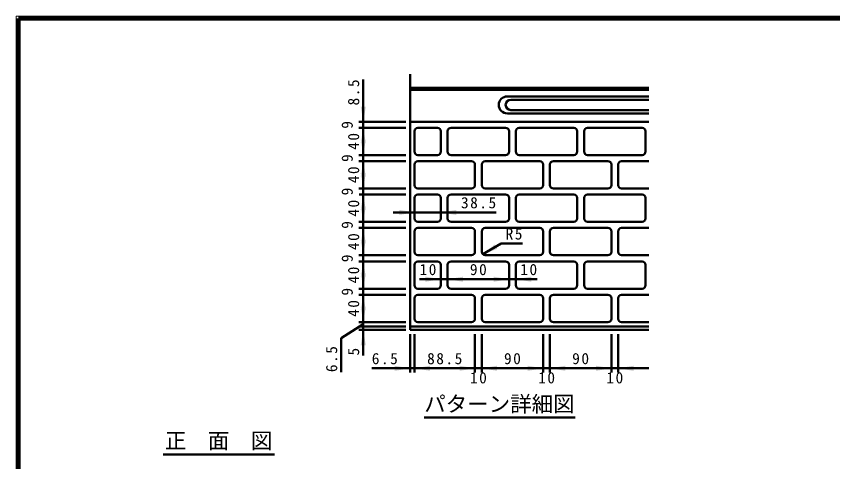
# Model space of a CAD drawing. Units: millimetres, scale not verified. Extents: x 100 to 4105, y 100 to 2870.
# Drawn here: x 100 to 2015, y 1825 to 2870 of the extents above; entities that cross this region are included whole.
import ezdxf
from ezdxf.enums import TextEntityAlignment as Align

# ---------------------------------------------------------------- set-up
doc = ezdxf.new("R2010")
doc.units = ezdxf.units.MM
doc.header["$LTSCALE"] = 5
doc.layers.add('V-nasSTD', color=7, linetype='Continuous', lineweight=35)
doc.styles.add('ＭＳ ゴシック', font='')
doc.styles.get('ＭＳ ゴシック').set_extended_font_data('MS Gothic')

msp = doc.modelspace()

# ---------------------------------------------------------------- hatches: boundary and pattern name
at = {"layer": 'V-nasSTD'}
for points in [[(907.869, 2658.122), (913.869, 2622.122), (919.869, 2658.122)], [(919.869, 2572.522), (913.869, 2608.522), (907.869, 2572.522)], [(907.869, 2580.522), (913.869, 2544.522), (919.869, 2580.522)], [(919.869, 2494.122), (913.869, 2530.122), (907.869, 2494.122)], [(907.869, 2502.122), (913.869, 2466.122), (919.869, 2502.122)], [(919.869, 2415.722), (913.869, 2451.722), (907.869, 2415.722)], [(907.869, 2423.722), (913.869, 2387.722), (919.869, 2423.722)], [(998.269, 2403.915), (1034.269, 2409.915), (998.269, 2415.915)], [(1131.869, 2415.915), (1095.869, 2409.915), (1131.869, 2403.915)], [(919.869, 2337.322), (913.869, 2373.322), (907.869, 2337.322)], [(907.869, 2345.322), (913.869, 2309.322), (919.869, 2345.322)], [(1222.389, 2334.861), (1194.212, 2311.665), (1228.389, 2324.469)], [(919.869, 2258.922), (913.869, 2294.922), (907.869, 2258.922)], [(907.869, 2266.922), (913.869, 2230.922), (919.869, 2266.922)], [(1059.869, 2247.115), (1095.869, 2253.115), (1059.869, 2259.115)], [(1147.869, 2259.115), (1111.869, 2253.115), (1147.869, 2247.115)], [(1219.869, 2247.115), (1255.869, 2253.115), (1219.869, 2259.115)], [(1307.869, 2259.115), (1271.869, 2253.115), (1307.869, 2247.115)], [(919.869, 2180.522), (913.869, 2216.522), (907.869, 2180.522)], [(907.869, 2188.522), (913.869, 2152.522), (919.869, 2188.522)], [(919.869, 2098.122), (913.869, 2134.122), (907.869, 2098.122)], [(987.869, 2038.122), (1023.869, 2044.122), (987.869, 2050.122)], [(1070.269, 2050.122), (1034.269, 2044.122), (1070.269, 2038.122)], [(1139.869, 2038.122), (1175.869, 2044.122), (1139.869, 2050.122)], [(1227.869, 2050.122), (1191.869, 2044.122), (1227.869, 2038.122)], [(1299.869, 2038.122), (1335.869, 2044.122), (1299.869, 2050.122)], [(1387.869, 2050.122), (1351.869, 2044.122), (1387.869, 2038.122)], [(1459.869, 2038.122), (1495.869, 2044.122), (1459.869, 2050.122)], [(1547.869, 2050.122), (1511.869, 2044.122), (1547.869, 2038.122)]]:
    msp.add_hatch(color=256, dxfattribs=at).paths.add_polyline_path(points)

# ---------------------------------------------------------------- linework, layer by layer
at = {"layer": 'V-nasSTD', "lineweight": 100}
for p, q in [((105, 2865), (105, 105)), ((4100, 2865), (105, 2865))]:
    msp.add_line(p, q, dxfattribs=at)
at = {"layer": 'V-nasSTD', "lineweight": 50}
for p, q in [((913.869, 2722.122), (913.869, 2622.122)), ((1023.869, 2134.122), (1023.869, 2734.122)), ((1023.869, 2702.122), (1583.869, 2702.122)), ((1023.869, 2697.322), (1583.869, 2697.322)), ((1251.869, 2682.122), (1583.869, 2682.122)), ((1259.869, 2674.122), (1583.869, 2674.122)), ((1259.869, 2650.122), (1583.869, 2650.122)), ((1251.869, 2642.122), (1583.869, 2642.122)), ((1013.869, 2622.122), (903.869, 2622.122)), ((1013.869, 2608.522), (903.869, 2608.522)), ((913.869, 2608.522), (913.869, 2622.122)), ((913.869, 2544.522), (913.869, 2608.522)), ((1023.869, 2622.122), (1583.869, 2622.122)), ((1087.869, 2608.522), (1042.269, 2608.522)), ((1247.869, 2608.522), (1119.869, 2608.522)), ((1407.869, 2608.522), (1279.869, 2608.522)), ((1567.869, 2608.522), (1439.869, 2608.522)), ((1034.269, 2600.522), (1034.269, 2552.522)), ((1095.869, 2552.522), (1095.869, 2600.522)), ((1111.869, 2600.522), (1111.869, 2552.522)), ((1255.869, 2552.522), (1255.869, 2600.522)), ((1271.869, 2600.522), (1271.869, 2552.522)), ((1415.869, 2552.522), (1415.869, 2600.522)), ((1431.869, 2600.522), (1431.869, 2552.522)), ((1575.869, 2552.522), (1575.869, 2600.522)), ((1013.869, 2544.522), (903.869, 2544.522)), ((1013.869, 2530.122), (903.869, 2530.122)), ((913.869, 2530.122), (913.869, 2544.522)), ((913.869, 2466.122), (913.869, 2530.122)), ((1042.269, 2544.522), (1087.869, 2544.522)), ((1167.869, 2530.122), (1042.269, 2530.122)), ((1119.869, 2544.522), (1247.869, 2544.522)), ((1327.869, 2530.122), (1199.869, 2530.122)), ((1279.869, 2544.522), (1407.869, 2544.522)), ((1487.869, 2530.122), (1359.869, 2530.122)), ((1439.869, 2544.522), (1567.869, 2544.522)), ((1583.869, 2530.122), (1519.869, 2530.122)), ((1034.269, 2522.122), (1034.269, 2474.122)), ((1175.869, 2474.122), (1175.869, 2522.122)), ((1191.869, 2522.122), (1191.869, 2474.122)), ((1335.869, 2474.122), (1335.869, 2522.122)), ((1351.869, 2522.122), (1351.869, 2474.122)), ((1495.869, 2474.122), (1495.869, 2522.122)), ((1511.869, 2522.122), (1511.869, 2474.122)), ((1013.869, 2466.122), (903.869, 2466.122)), ((1014.023, 2451.722), (904.023, 2451.722)), ((913.869, 2451.722), (913.869, 2466.122)), ((913.869, 2387.722), (913.869, 2451.722)), ((1042.269, 2466.122), (1167.869, 2466.122)), ((1087.869, 2451.722), (1042.269, 2451.722)), ((1247.869, 2451.722), (1119.869, 2451.722)), ((1199.869, 2466.122), (1327.869, 2466.122)), ((1407.869, 2451.722), (1279.869, 2451.722)), ((1359.869, 2466.122), (1487.869, 2466.122)), ((1567.869, 2451.722), (1439.869, 2451.722)), ((1519.869, 2466.122), (1583.869, 2466.122)), ((1034.269, 2443.722), (1034.269, 2395.722)), ((1095.869, 2395.722), (1095.869, 2443.722)), ((1111.869, 2443.722), (1111.869, 2395.722)), ((1255.869, 2395.722), (1255.869, 2443.722)), ((1271.869, 2443.722), (1271.869, 2395.722)), ((1415.869, 2395.722), (1415.869, 2443.722)), ((1431.869, 2443.722), (1431.869, 2395.722)), ((1575.869, 2395.722), (1575.869, 2443.722)), ((984.269, 2409.915), (1034.269, 2409.915)), ((1034.269, 2409.915), (1095.869, 2409.915)), ((1095.869, 2409.915), (1225.869, 2409.915)), ((1013.869, 2387.722), (903.869, 2387.722)), ((913.869, 2373.322), (913.869, 2387.722)), ((1042.269, 2387.722), (1087.869, 2387.722)), ((1119.869, 2387.722), (1247.869, 2387.722)), ((1279.869, 2387.722), (1407.869, 2387.722)), ((1439.869, 2387.722), (1567.869, 2387.722)), ((1013.869, 2373.322), (903.869, 2373.322)), ((913.869, 2309.322), (913.869, 2373.322)), ((1034.269, 2365.322), (1034.269, 2317.322)), ((1167.869, 2373.322), (1042.269, 2373.322)), ((1175.869, 2317.322), (1175.869, 2365.322)), ((1191.869, 2365.322), (1191.869, 2317.322)), ((1327.869, 2373.322), (1199.869, 2373.322)), ((1335.869, 2317.322), (1335.869, 2365.322)), ((1351.869, 2365.322), (1351.869, 2317.322)), ((1487.869, 2373.322), (1359.869, 2373.322)), ((1495.869, 2317.322), (1495.869, 2365.322)), ((1511.869, 2365.322), (1511.869, 2317.322)), ((1583.869, 2373.322), (1519.869, 2373.322)), ((1237.514, 2336.665), (1194.212, 2311.665)), ((1287.514, 2336.665), (1237.514, 2336.665)), ((1013.869, 2309.322), (903.869, 2309.322)), ((913.869, 2294.922), (913.869, 2309.322)), ((1042.269, 2309.322), (1167.869, 2309.322)), ((1199.869, 2309.322), (1327.869, 2309.322)), ((1359.869, 2309.322), (1487.869, 2309.322)), ((1519.869, 2309.322), (1583.869, 2309.322)), ((1013.869, 2294.922), (903.869, 2294.922)), ((913.869, 2230.922), (913.869, 2294.922)), ((1034.269, 2286.922), (1034.269, 2238.922)), ((1087.869, 2294.922), (1042.269, 2294.922)), ((1095.869, 2238.922), (1095.869, 2286.922)), ((1111.869, 2286.922), (1111.869, 2238.922)), ((1247.869, 2294.922), (1119.869, 2294.922)), ((1255.869, 2238.922), (1255.869, 2286.922)), ((1271.869, 2286.922), (1271.869, 2238.922)), ((1407.869, 2294.922), (1279.869, 2294.922)), ((1415.869, 2238.922), (1415.869, 2286.922)), ((1431.869, 2286.922), (1431.869, 2238.922)), ((1567.869, 2294.922), (1439.869, 2294.922)), ((1575.869, 2238.922), (1575.869, 2286.922)), ((1045.869, 2253.115), (1095.869, 2253.115)), ((1095.869, 2253.115), (1111.869, 2253.115)), ((1111.869, 2253.115), (1255.869, 2253.115)), ((1255.869, 2253.115), (1271.869, 2253.115)), ((1321.869, 2253.115), (1271.869, 2253.115)), ((1013.869, 2230.922), (903.869, 2230.922)), ((913.869, 2216.522), (913.869, 2230.922)), ((1042.269, 2230.922), (1087.869, 2230.922)), ((1119.869, 2230.922), (1247.869, 2230.922)), ((1279.869, 2230.922), (1407.869, 2230.922)), ((1439.869, 2230.922), (1567.869, 2230.922)), ((1013.869, 2216.522), (903.869, 2216.522)), ((913.869, 2152.522), (913.869, 2216.522)), ((1034.269, 2208.522), (1034.269, 2160.522)), ((1167.869, 2216.522), (1042.269, 2216.522)), ((1175.869, 2160.522), (1175.869, 2208.522)), ((1191.869, 2208.522), (1191.869, 2160.522)), ((1327.869, 2216.522), (1199.869, 2216.522)), ((1335.869, 2160.522), (1335.869, 2208.522)), ((1351.869, 2208.522), (1351.869, 2160.522)), ((1487.869, 2216.522), (1359.869, 2216.522)), ((1495.869, 2160.522), (1495.869, 2208.522)), ((1511.869, 2208.522), (1511.869, 2160.522)), ((1583.869, 2216.522), (1519.869, 2216.522)), ((862.334, 2115.106), (913.869, 2147.322)), ((1013.869, 2152.522), (903.869, 2152.522)), ((913.869, 2142.122), (913.869, 2152.522)), ((1042.269, 2152.522), (1167.869, 2152.522)), ((1199.869, 2152.522), (1327.869, 2152.522)), ((1359.869, 2152.522), (1487.869, 2152.522)), ((1519.869, 2152.522), (1583.869, 2152.522)), ((1013.869, 2142.122), (903.869, 2142.122)), ((1013.869, 2134.122), (903.869, 2134.122)), ((913.869, 2134.122), (913.869, 2142.122)), ((913.869, 2074.122), (913.869, 2134.122)), ((1023.869, 2142.122), (1583.869, 2142.122)), ((1023.869, 2134.122), (1583.869, 2134.122)), ((862.334, 2035.106), (862.334, 2115.106)), ((1023.869, 2124.122), (1023.869, 2034.122)), ((1034.269, 2124.122), (1034.269, 2034.122)), ((1175.869, 2124.122), (1175.869, 2034.122)), ((1191.869, 2124.122), (1191.869, 2034.122)), ((1335.869, 2124.122), (1335.869, 2034.122)), ((1351.869, 2124.122), (1351.869, 2034.122)), ((1495.869, 2124.122), (1495.869, 2034.122)), ((1511.869, 2124.122), (1511.869, 2034.122)), ((933.869, 2044.122), (1023.869, 2044.122)), ((1023.869, 2044.122), (1034.269, 2044.122)), ((1034.269, 2044.122), (1175.869, 2044.122)), ((1175.869, 2044.122), (1191.869, 2044.122)), ((1191.869, 2044.122), (1335.869, 2044.122)), ((1335.869, 2044.122), (1351.869, 2044.122)), ((1351.869, 2044.122), (1495.869, 2044.122)), ((1495.869, 2044.122), (1511.869, 2044.122)), ((1511.869, 2044.122), (1583.869, 2044.122)), ((1056.87, 1928.547), (1410.879, 1928.547)), ((444.572, 1842.142), (705.378, 1842.142))]:
    msp.add_line(p, q, dxfattribs=at)
at = {"layer": 'V-nasSTD', "lineweight": 13}
msp.add_lwpolyline([(100, 100), (100, 2870), (4105, 2870), (4105, 100)], close=True, dxfattribs=at)
at = {"layer": 'V-nasSTD', "lineweight": 50}
for centre, radius, start, end in [((1251.869, 2662.122), 20, 90, 270), ((1259.869, 2662.122), 12, 90, 270), ((1042.269, 2600.522), 8, 90, 180), ((1087.869, 2600.522), 8, 0, 90), ((1119.869, 2600.522), 8, 90, 180), ((1247.869, 2600.522), 8, 0, 90), ((1279.869, 2600.522), 8, 90, 180), ((1407.869, 2600.522), 8, 0, 90), ((1439.869, 2600.522), 8, 90, 180), ((1567.869, 2600.522), 8, 0, 90), ((1042.269, 2552.522), 8, 180, 270), ((1087.869, 2552.522), 8, 270, 0), ((1119.869, 2552.522), 8, 180, 270), ((1247.869, 2552.522), 8, 270, 0), ((1279.869, 2552.522), 8, 180, 270), ((1407.869, 2552.522), 8, 270, 0), ((1439.869, 2552.522), 8, 180, 270), ((1567.869, 2552.522), 8, 270, 0), ((1042.269, 2522.122), 8, 90, 180), ((1167.869, 2522.122), 8, 0, 90), ((1199.869, 2522.122), 8, 90, 180), ((1327.869, 2522.122), 8, 0, 90), ((1359.869, 2522.122), 8, 90, 180), ((1487.869, 2522.122), 8, 0, 90), ((1519.869, 2522.122), 8, 90, 180), ((1042.269, 2474.122), 8, 180, 270), ((1167.869, 2474.122), 8, 270, 0), ((1199.869, 2474.122), 8, 180, 270), ((1327.869, 2474.122), 8, 270, 0), ((1359.869, 2474.122), 8, 180, 270), ((1487.869, 2474.122), 8, 270, 0), ((1519.869, 2474.122), 8, 180, 270), ((1042.269, 2443.722), 8, 90, 180), ((1087.869, 2443.722), 8, 0, 90), ((1119.869, 2443.722), 8, 90, 180), ((1247.869, 2443.722), 8, 0, 90), ((1279.869, 2443.722), 8, 90, 180), ((1407.869, 2443.722), 8, 0, 90), ((1439.869, 2443.722), 8, 90, 180), ((1567.869, 2443.722), 8, 0, 90), ((1042.269, 2395.722), 8, 180, 270), ((1087.869, 2395.722), 8, 270, 0), ((1119.869, 2395.722), 8, 180, 270), ((1247.869, 2395.722), 8, 270, 0), ((1279.869, 2395.722), 8, 180, 270), ((1407.869, 2395.722), 8, 270, 0), ((1439.869, 2395.722), 8, 180, 270), ((1567.869, 2395.722), 8, 270, 0), ((1042.269, 2365.322), 8, 90, 180), ((1167.869, 2365.322), 8, 0, 90), ((1199.869, 2365.322), 8, 90, 180), ((1327.869, 2365.322), 8, 0, 90), ((1359.869, 2365.322), 8, 90, 180), ((1487.869, 2365.322), 8, 0, 90), ((1519.869, 2365.322), 8, 90, 180), ((1042.269, 2317.322), 8, 180, 270), ((1167.869, 2317.322), 8, 270, 0), ((1199.869, 2317.322), 8, 180, 270), ((1327.869, 2317.322), 8, 270, 0), ((1359.869, 2317.322), 8, 180, 270), ((1487.869, 2317.322), 8, 270, 0), ((1519.869, 2317.322), 8, 180, 270), ((1042.269, 2286.922), 8, 90, 180), ((1087.869, 2286.922), 8, 0, 90), ((1119.869, 2286.922), 8, 90, 180), ((1247.869, 2286.922), 8, 0, 90), ((1279.869, 2286.922), 8, 90, 180), ((1407.869, 2286.922), 8, 0, 90), ((1439.869, 2286.922), 8, 90, 180), ((1567.869, 2286.922), 8, 0, 90), ((1042.269, 2238.922), 8, 180, 270), ((1087.869, 2238.922), 8, 270, 0), ((1119.869, 2238.922), 8, 180, 270), ((1247.869, 2238.922), 8, 270, 0), ((1279.869, 2238.922), 8, 180, 270), ((1407.869, 2238.922), 8, 270, 0), ((1439.869, 2238.922), 8, 180, 270), ((1567.869, 2238.922), 8, 270, 0), ((1042.269, 2208.522), 8, 90, 180), ((1167.869, 2208.522), 8, 0, 90), ((1199.869, 2208.522), 8, 90, 180), ((1327.869, 2208.522), 8, 0, 90), ((1359.869, 2208.522), 8, 90, 180), ((1487.869, 2208.522), 8, 0, 90), ((1519.869, 2208.522), 8, 90, 180), ((1042.269, 2160.522), 8, 180, 270), ((1167.869, 2160.522), 8, 270, 0), ((1199.869, 2160.522), 8, 180, 270), ((1327.869, 2160.522), 8, 270, 0), ((1359.869, 2160.522), 8, 180, 270), ((1487.869, 2160.522), 8, 270, 0), ((1519.869, 2160.522), 8, 180, 270)]:
    msp.add_arc(centre, radius, start, end, dxfattribs=at)

# ---------------------------------------------------------------- texts
at = {"layer": 'V-nasSTD', "style": 'ＭＳ ゴシック'}
for s, p in [('9', (862.869, 2606.322)), ('9', (862.869, 2528.322)), ('9', (862.869, 2449.922)), ('9', (862.869, 2371.522)), ('9', (862.869, 2293.122)), ('9', (862.869, 2214.722)), ('5', (877.869, 2074.122))]:
    msp.add_text(s, height=26.39, rotation=90, dxfattribs=at).set_placement(p, align=Align.TOP_LEFT)
for s, p in [('パターン詳細図', (1056.87, 1978.947)), ('正\u3000面\u3000図', (448.572, 1892.542))]:
    msp.add_text(s, height=36.95, dxfattribs=at).set_placement(p, align=Align.TOP_LEFT)
at = {"layer": 'V-nasSTD', "char_height": 26.39, "attachment_point": 1, "rotation": 90, "style": 'ＭＳ ゴシック'}
for s, insert in [('\\T1.2;8.5', (877.869, 2660.922)), ('\\T1.2;40', (877.869, 2556.722)), ('\\T1.2;40', (877.869, 2478.322)), ('\\T1.2;40', (877.869, 2399.922)), ('\\T1.2;40', (877.869, 2321.522)), ('\\T1.2;40', (877.869, 2243.122)), ('\\T1.2;40', (877.869, 2164.722)), ('\\T1.2;6.5', (826.334, 2035.106))]:
    msp.add_mtext(s, dxfattribs=dict(at, insert=insert))
at = {"layer": 'V-nasSTD', "char_height": 26.39, "attachment_point": 1, "style": 'ＭＳ ゴシック'}
for s, insert in [('\\T1.2;38.5', (1143.069, 2445.915)), ('\\T1.2;R5', (1247.914, 2372.665)), ('\\T1.2;10', (1045.869, 2289.115)), ('\\T1.2;90', (1164.069, 2289.115)), ('\\T1.2;10', (1282.269, 2289.115)), ('\\T1.2;6.5', (933.869, 2080.122)), ('\\T1.2;88.5', (1063.669, 2080.122)), ('\\T1.2;90', (1244.069, 2080.122)), ('\\T1.2;90', (1404.069, 2080.122)), ('\\T1.2;10', (1164.214, 2035.122)), ('\\T1.2;10', (1324.214, 2035.122)), ('\\T1.2;10', (1484.214, 2035.122))]:
    msp.add_mtext(s, dxfattribs=dict(at, insert=insert))

doc.saveas('drawing.dxf')
